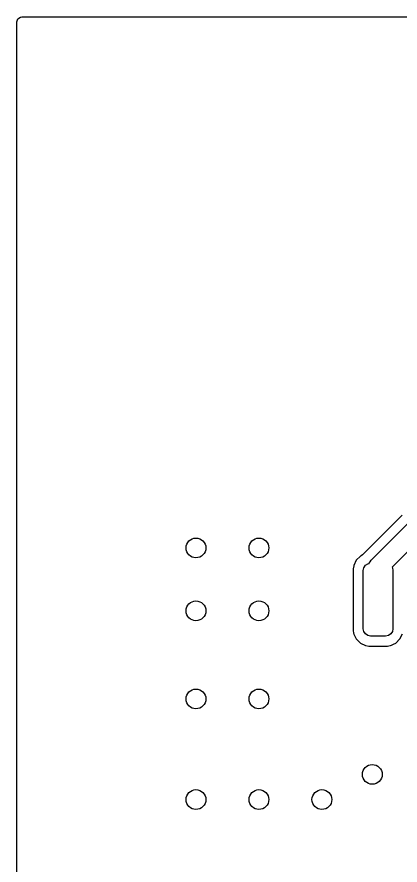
# Model space of a CAD drawing. Extents: x 3.91 to 7.47, y -4.88 to -2.92.
# Drawn here: x 3.907 to 4.211, y -3.59 to -2.915 of the extents above; entities that cross this region are included whole.
import ezdxf

# ---------------------------------------------------------------- set-up
doc = ezdxf.new("R2010")
doc.units = 0
doc.header["$MEASUREMENT"] = 0
doc.layers.add('BLACK', color=7, linetype='CONTINUOUS')

msp = doc.modelspace()

# ---------------------------------------------------------------- linework, layer by layer
at = {"layer": 'BLACK', "linetype": 'CONTINUOUS'}
for p, q in [((3.90657, -2.91931), (3.90731, -2.91702)), ((3.90731, -2.91702), (3.90926, -2.9156)), ((3.90926, -2.9156), (3.91047, -2.91541)), ((3.91047, -2.91541), (7.46688, -2.91541)), ((3.90657, -4.87573), (3.90657, -2.91931)), ((4.2124, -3.31149), (4.18125, -3.34265)), ((4.18771, -3.34735), (4.21712, -3.31794)), ((4.22594, -3.33139), (4.20442, -3.3529)), ((4.17976, -3.34384), (4.17922, -3.3441)), ((4.18079, -3.3431), (4.17976, -3.34384)), ((4.18125, -3.34265), (4.18079, -3.3431)), ((4.18125, -3.34265), (4.18125, -3.34265)), ((4.17598, -3.34735), (4.17396, -3.35148)), ((4.17922, -3.3441), (4.17598, -3.34735)), ((4.18319, -3.3513), (4.18511, -3.35002)), ((4.18511, -3.35002), (4.18611, -3.34982)), ((4.18611, -3.34982), (4.18618, -3.34949)), ((4.18618, -3.34949), (4.18701, -3.34846)), ((4.18701, -3.34846), (4.18771, -3.34735)), ((4.17359, -3.35403), (4.17357, -3.35417)), ((4.17357, -3.35417), (4.17357, -3.40305)), ((4.17392, -3.35178), (4.17359, -3.35403)), ((4.17396, -3.35148), (4.17392, -3.35178)), ((4.17392, -3.35178), (4.17392, -3.35178)), ((4.18146, -3.35548), (4.18191, -3.35322)), ((4.18146, -3.40174), (4.18146, -3.35548)), ((4.18191, -3.35322), (4.18319, -3.3513)), ((4.20442, -3.3529), (4.20463, -3.35322)), ((4.20463, -3.35322), (4.20508, -3.35548)), ((4.20508, -3.35548), (4.20508, -3.40174)), ((4.17357, -3.40305), (4.17359, -3.40319)), ((4.17359, -3.40319), (4.17388, -3.40515)), ((4.17359, -3.40319), (4.17359, -3.40319)), ((4.18191, -3.404), (4.18146, -3.40174)), ((4.18319, -3.40591), (4.18191, -3.404)), ((4.20463, -3.404), (4.20335, -3.40591)), ((4.20508, -3.40174), (4.20463, -3.404)), ((4.17388, -3.40515), (4.17397, -3.40576)), ((4.17397, -3.40576), (4.1741, -3.40603)), ((4.1741, -3.40603), (4.1741, -3.40603)), ((4.1741, -3.40603), (4.17459, -3.40702)), ((4.17459, -3.40702), (4.17599, -3.40988)), ((4.17599, -3.40988), (4.17924, -3.41313)), ((4.18511, -3.40719), (4.18319, -3.40591)), ((4.18737, -3.40764), (4.18511, -3.40719)), ((4.19918, -3.40764), (4.18737, -3.40764)), ((4.20144, -3.40719), (4.19918, -3.40764)), ((4.20335, -3.40591), (4.20144, -3.40719)), ((4.20732, -3.41311), (4.21057, -3.40986)), ((4.21057, -3.40986), (4.21259, -3.40573)), ((4.17924, -3.41313), (4.18337, -3.41514)), ((4.18337, -3.41514), (4.18367, -3.41519)), ((4.18367, -3.41519), (4.18367, -3.41519)), ((4.18367, -3.41519), (4.18592, -3.41552)), ((4.18592, -3.41552), (4.18592, -3.41552)), ((4.18592, -3.41552), (4.18606, -3.41554)), ((4.18606, -3.41554), (4.20049, -3.41554)), ((4.20049, -3.41554), (4.20063, -3.41552)), ((4.20063, -3.41552), (4.2029, -3.41518)), ((4.20063, -3.41552), (4.20063, -3.41552)), ((4.2029, -3.41518), (4.2032, -3.41514)), ((4.2029, -3.41518), (4.2029, -3.41518)), ((4.2032, -3.41514), (4.20395, -3.41477)), ((4.20395, -3.41477), (4.20541, -3.41405)), ((4.20541, -3.41405), (4.20732, -3.41311))]:
    msp.add_line(p, q, dxfattribs=at)
at = {"layer": 'BLACK'}
for centre in [(4.04867, -3.33752), (4.09867, -3.33752), (4.04867, -3.38752), (4.09867, -3.38752), (4.04867, -3.45752), (4.09867, -3.45752), (4.18867, -3.51752), (4.04867, -3.53752), (4.09867, -3.53752), (4.14867, -3.53752)]:
    msp.add_circle(centre, 0.00787, dxfattribs=at)

doc.saveas('drawing.dxf')
